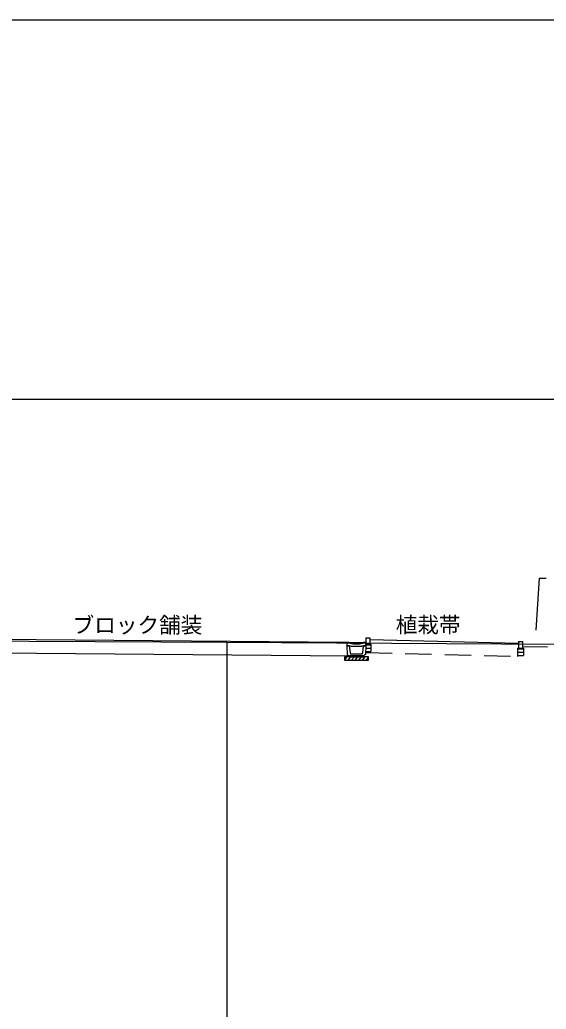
# Model space of a CAD drawing. Units: millimetres on the paper. Extents: x -224 to 211, y -151 to 163.
# Drawn here: x 103.3 to 143.2, y 72.3 to 147.3 of the extents above; entities that cross this region are included whole.
import ezdxf
from ezdxf.enums import TextEntityAlignment as Align

# ---------------------------------------------------------------- set-up
doc = ezdxf.new("R2010")
doc.units = ezdxf.units.MM
doc.linetypes.add('DASHED2', pattern=[3, 2, -1])
for name, color, linetype in [('0-3_D-TTL-FRAM_枠', 7, 'Continuous'), ('0-5_D_BDG_1_現況', 7, 'Continuous'), ('0-A_D-STR-1-躯体-1', 7, 'Continuous'), ('0-B_D-STR-2-文字', 7, 'Continuous'), ('0-C_D-STR-1-計線1', 7, 'Continuous')]:
    doc.layers.add(name, color=color, linetype=linetype)
doc.styles.add('ＭＳ ゴシック', font='')
doc.styles.get('ＭＳ ゴシック').set_extended_font_data('MS Gothic')

msp = doc.modelspace()

# ---------------------------------------------------------------- linework, layer by layer
at = {"layer": '0-3_D-TTL-FRAM_枠'}
msp.add_lwpolyline([(-207.772, 147.259), (193.561, 147.259), (193.561, -133.741), (-207.772, -133.741)], close=True, dxfattribs=at)
at = {"layer": '0-5_D_BDG_1_現況'}
msp.add_line((118.989, 100.067), (118.989, 34.271), dxfattribs=at)
msp.add_lwpolyline([(-157.486, 101.392), (-131.011, 101.242), (-81.011, 100.917), (-31.011, 100.642), (18.989, 100.467), (68.989, 100.342), (118.989, 100.067), (168.989, 99.767), (177.164, 99.717)], dxfattribs=at)
at = {"layer": '0-A_D-STR-1-躯体-1'}
for p, q in [((129.549, 100.417), (129.849, 100.417)), ((129.549, 100.417), (129.549, 99.917)), ((129.549, 99.917), (129.924, 99.917)), ((129.549, 99.88), (129.924, 99.88)), ((129.849, 100.417), (129.849, 99.917)), ((129.924, 99.917), (129.924, 99.38)), ((141.128, 100.117), (141.428, 100.117)), ((141.128, 100.117), (141.128, 99.617)), ((141.428, 100.117), (141.428, 99.617)), ((129.533, 99.38), (129.924, 99.38)), ((129.542, 99.63), (129.924, 99.63)), ((141.053, 99.617), (141.503, 99.617)), ((141.053, 99.617), (141.053, 99.08)), ((141.053, 99.58), (141.503, 99.58)), ((141.053, 99.33), (141.503, 99.33)), ((141.053, 99.08), (141.503, 99.08)), ((141.053, 99.08), (141.053, 98.994)), ((141.503, 99.617), (141.503, 99.08))]:
    msp.add_line(p, q, dxfattribs=at)
at = {"layer": '0-A_D-STR-1-躯体-1', "linetype": 'DASHED2'}
msp.add_line((129.53, 99.3), (141.053, 98.994), dxfattribs=at)
at = {"layer": '0-B_D-STR-2-文字'}
msp.add_line((87.616, 118.487), (155.244, 118.487), dxfattribs=at)
msp.add_lwpolyline([(142.453, 100.985), (142.715, 104.926), (143.215, 104.926)], dxfattribs=at)
at = {"layer": '0-C_D-STR-1-計線1'}
for p, q in [((128.095, 100.042), (89.166, 100.392)), ((128.095, 100.042), (129.546, 100.042)), ((128.276, 100.042), (128.095, 100.042)), ((128.095, 100.042), (128.095, 99.792)), ((128.095, 99.792), (128.131, 99.142)), ((128.276, 99.792), (128.095, 99.792)), ((128.276, 99.792), (128.341, 99.261)), ((128.422, 99.767), (129.222, 99.767)), ((129.303, 99.261), (129.367, 99.792)), ((129.549, 100.042), (129.367, 100.042)), ((129.549, 99.792), (129.367, 99.792)), ((129.549, 99.792), (129.512, 99.142)), ((129.549, 99.792), (129.549, 100.042)), ((129.849, 100.292), (141.128, 99.992)), ((128.276, 99.016), (89.025, 99.369)), ((129.367, 99.042), (128.276, 99.042)), ((128.449, 99.192), (129.194, 99.192)), ((129.512, 99.142), (129.367, 99.042)), ((129.367, 98.967), (129.367, 99.042)), ((141.428, 99.742), (143.312, 99.733)), ((129.73, 98.967), (127.913, 98.967)), ((127.913, 98.967), (127.913, 98.717)), ((127.913, 98.717), (128.123, 98.967)), ((127.913, 98.717), (129.73, 98.717)), ((128.018, 98.717), (127.965, 98.78)), ((128.07, 98.905), (128.018, 98.967)), ((128.186, 98.717), (128.395, 98.967)), ((128.29, 98.717), (128.238, 98.78)), ((128.343, 98.905), (128.29, 98.967)), ((128.458, 98.717), (128.668, 98.967)), ((128.563, 98.717), (128.511, 98.78)), ((128.616, 98.905), (128.563, 98.967)), ((128.731, 98.717), (128.941, 98.967)), ((128.836, 98.717), (128.783, 98.78)), ((128.888, 98.905), (128.836, 98.967)), ((129.003, 98.717), (129.213, 98.967)), ((129.108, 98.717), (129.056, 98.78)), ((129.161, 98.905), (129.108, 98.967)), ((129.276, 98.717), (129.486, 98.967)), ((129.381, 98.717), (129.329, 98.78)), ((129.433, 98.905), (129.381, 98.967)), ((129.549, 98.717), (129.73, 98.934)), ((129.654, 98.717), (129.601, 98.78)), ((129.706, 98.905), (129.654, 98.967)), ((129.73, 98.717), (129.73, 98.967))]:
    msp.add_line(p, q, dxfattribs=at)
for points in [[(128.095, 99.792), (128.385, 99.792), (128.422, 99.767)], [(128.276, 100.042), (128.304, 100.032), (128.332, 100.022), (128.361, 100.012), (128.39, 100.003), (128.419, 99.995), (128.449, 99.987), (128.479, 99.98), (128.509, 99.974), (128.54, 99.968), (128.57, 99.962), (128.601, 99.958), (128.632, 99.954), (128.664, 99.95), (128.695, 99.947), (128.727, 99.945), (128.758, 99.944), (128.79, 99.943), (128.822, 99.942), (128.853, 99.943), (128.885, 99.944), (128.917, 99.945), (128.948, 99.947), (128.98, 99.95), (129.011, 99.954), (129.042, 99.958), (129.073, 99.962), (129.104, 99.968), (129.134, 99.974), (129.165, 99.98), (129.195, 99.987), (129.224, 99.995), (129.254, 100.003), (129.282, 100.012), (129.311, 100.022), (129.339, 100.032), (129.367, 100.042)], [(129.222, 99.767), (129.258, 99.792), (129.549, 99.792)], [(128.131, 99.142), (128.276, 99.042), (128.276, 98.967)], [(128.341, 99.261), (128.341, 99.258), (128.342, 99.255), (128.343, 99.252), (128.344, 99.249), (128.345, 99.246), (128.346, 99.243), (128.348, 99.24), (128.35, 99.237), (128.352, 99.234), (128.354, 99.232), (128.356, 99.229), (128.358, 99.226), (128.361, 99.224), (128.363, 99.221), (128.366, 99.219), (128.369, 99.217), (128.372, 99.214), (128.376, 99.212), (128.379, 99.21), (128.383, 99.208), (128.386, 99.206), (128.39, 99.205), (128.394, 99.203), (128.398, 99.201), (128.402, 99.2), (128.406, 99.199), (128.41, 99.197), (128.414, 99.196), (128.418, 99.195), (128.423, 99.195), (128.427, 99.194), (128.432, 99.193), (128.436, 99.193), (128.44, 99.193), (128.445, 99.192), (128.449, 99.192)], [(129.194, 99.192), (129.198, 99.192), (129.203, 99.193), (129.207, 99.193), (129.212, 99.193), (129.216, 99.194), (129.221, 99.195), (129.225, 99.195), (129.229, 99.196), (129.234, 99.197), (129.238, 99.199), (129.242, 99.2), (129.246, 99.201), (129.25, 99.203), (129.254, 99.205), (129.257, 99.206), (129.261, 99.208), (129.264, 99.21), (129.268, 99.212), (129.271, 99.214), (129.274, 99.217), (129.277, 99.219), (129.28, 99.221), (129.283, 99.224), (129.285, 99.226), (129.288, 99.229), (129.29, 99.232), (129.292, 99.234), (129.294, 99.237), (129.295, 99.24), (129.297, 99.243), (129.298, 99.246), (129.3, 99.249), (129.301, 99.252), (129.301, 99.255), (129.302, 99.258), (129.303, 99.261)]]:
    msp.add_lwpolyline(points, dxfattribs=at)
msp.add_lwpolyline([(129.367, 99.042), (128.276, 99.042), (128.276, 98.967), (129.367, 98.967)], close=True, dxfattribs=at)

# ---------------------------------------------------------------- texts
at = {"layer": '0-B_D-STR-2-文字', "color": 4, "style": 'ＭＳ ゴシック'}
for s, p in [('ブロック舗装', (107.291, 100.415)), ('植栽帯', (131.803, 100.434))]:
    msp.add_text(s, height=1.202, dxfattribs=at).set_placement(p, align=Align.BOTTOM_LEFT)

doc.saveas('drawing.dxf')
